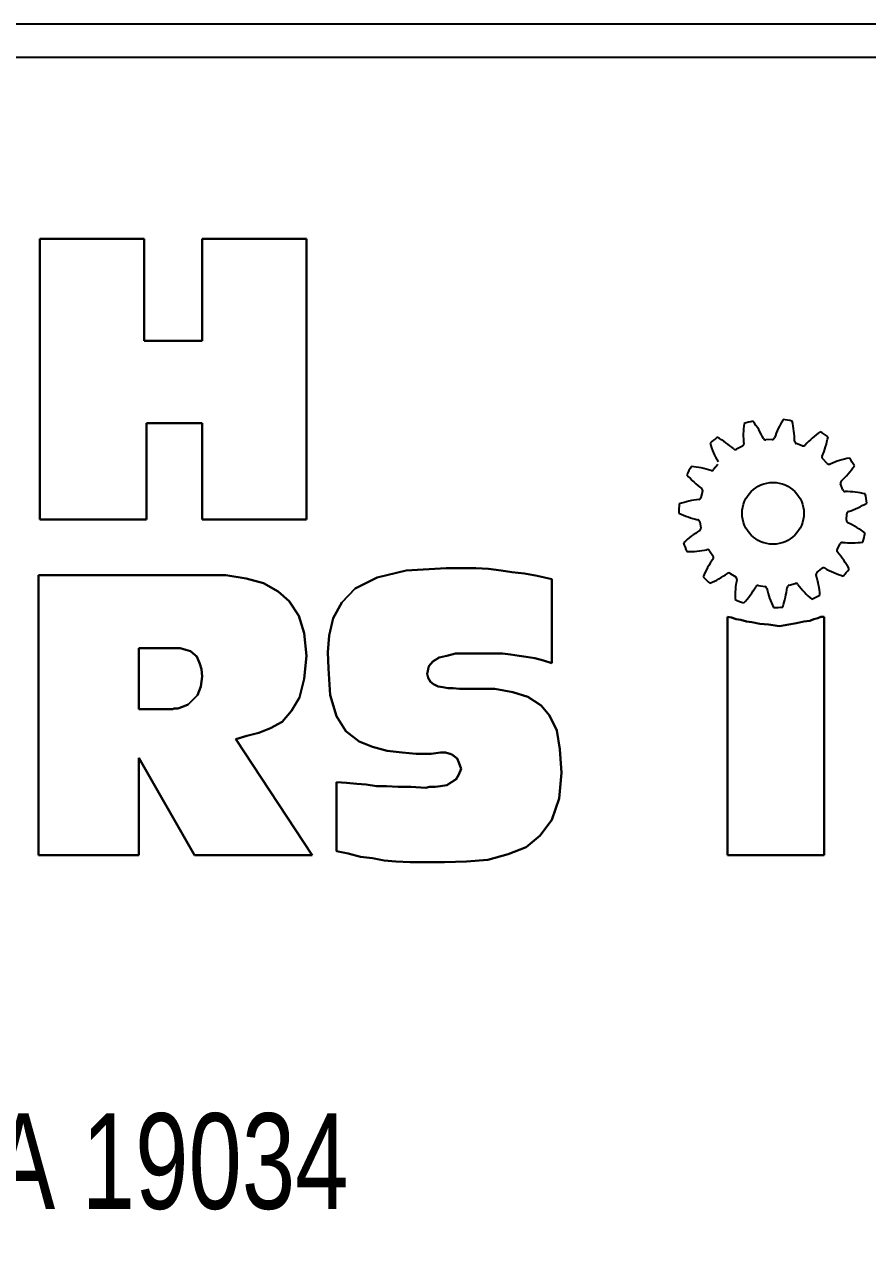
# Model space of a CAD drawing. Extents: x 6 to 553, y 4 to 428.
# Drawn here: x 481.03 to 505.76, y 47.56 to 83.13 of the extents above; entities that cross this region are included whole.
import ezdxf

# ---------------------------------------------------------------- set-up
doc = ezdxf.new("R2010")
doc.units = 0
doc.layers.add('TITLEBLOCK', color=250, linetype='CONTINUOUS')
doc.styles.add('SLDTEXTSTYLE0', font='TXT', dxfattribs={"width": 0.75})

# ---------------------------------------------------------------- blocks, each defined once
blk = doc.blocks.new('SW_NOTE_0')
at = {"layer": 'TITLEBLOCK', "color": 0, "insert": (0, 0.032), "char_height": 2.80308, "attachment_point": 1, "style": 'SLDTEXTSTYLE0'}
blk.add_mtext('Fort Washington, PA 19034', dxfattribs=at)

msp = doc.modelspace()

# ---------------------------------------------------------------- linework, layer by layer
at = {"layer": 'TITLEBLOCK'}
for p, q in [((544.32631, 83.12648), (278.6926, 83.12648)), ((544.32631, 82.15502), (454.28926, 82.15502)), ((484.55068, 76.83679), (481.49406, 76.83679)), ((481.49406, 76.83679), (481.49406, 68.6092)), ((484.55068, 73.84912), (484.55068, 76.83679)), ((489.30797, 76.83679), (486.25135, 76.83679)), ((486.25135, 76.83679), (486.25135, 73.84912)), ((489.30797, 68.6092), (489.30797, 76.83679)), ((486.25135, 73.84912), (484.55068, 73.84912)), ((484.61963, 68.6092), (484.61963, 71.436)), ((484.61963, 71.436), (486.25135, 71.436)), ((486.25135, 71.436), (486.25135, 68.6092)), ((481.49406, 68.6092), (484.61963, 68.6092)), ((486.25135, 68.6092), (489.30797, 68.6092)), ((486.29732, 66.97748), (481.4481, 66.97748)), ((481.4481, 66.97748), (481.4481, 58.77287)), ((486.94082, 66.97748), (486.29732, 66.97748)), ((487.53835, 66.88555), (486.94082, 66.97748)), ((488.04396, 66.74766), (487.53835, 66.88555)), ((491.37636, 66.90853), (490.73286, 66.58678)), ((492.22669, 67.11537), (491.37636, 66.90853)), ((493.39878, 67.18431), (492.22669, 67.11537)), ((493.85842, 67.18431), (493.39878, 67.18431)), ((494.2721, 67.18431), (493.85842, 67.18431)), ((494.63981, 67.16133), (494.2721, 67.18431)), ((495.00753, 67.11537), (494.63981, 67.16133)), ((495.32928, 67.0694), (495.00753, 67.11537)), ((495.69699, 67.02344), (495.32928, 67.0694)), ((496.0647, 66.95449), (495.69699, 67.02344)), ((496.50136, 66.86257), (496.0647, 66.95449)), ((488.48062, 66.49485), (488.04396, 66.74766)), ((490.73286, 66.58678), (490.34216, 66.1731)), ((496.50136, 64.40348), (496.50136, 66.86257)), ((488.80236, 66.21907), (488.48062, 66.49485)), ((489.07815, 65.78241), (488.80236, 66.21907)), ((490.34216, 66.1731), (490.08936, 65.71346)), ((489.23902, 65.2768), (489.07815, 65.78241)), ((490.08936, 65.71346), (489.97445, 65.20786)), ((501.76426, 65.73644), (501.64935, 65.75943)), ((501.64935, 65.75943), (501.64935, 58.77287)), ((501.90215, 65.69048), (501.76426, 65.73644)), ((502.04004, 65.6675), (501.90215, 65.69048)), ((502.20092, 65.62153), (502.04004, 65.6675)), ((502.36179, 65.59855), (502.20092, 65.62153)), ((502.59161, 65.55259), (502.36179, 65.59855)), ((502.84442, 65.5296), (502.59161, 65.55259)), ((503.16617, 65.48364), (502.84442, 65.5296)), ((503.44195, 65.5296), (503.16617, 65.48364)), ((503.67177, 65.57557), (503.44195, 65.5296)), ((503.87861, 65.62153), (503.67177, 65.57557)), ((504.06247, 65.64452), (503.87861, 65.62153)), ((504.17738, 65.69048), (504.06247, 65.64452)), ((504.29229, 65.71346), (504.17738, 65.69048)), ((504.38422, 65.75943), (504.29229, 65.71346)), ((504.47614, 65.75943), (504.38422, 65.75943)), ((504.47614, 58.77287), (504.47614, 65.75943)), ((489.30797, 64.61032), (489.23902, 65.2768)), ((489.97445, 65.20786), (489.92849, 64.72523)), ((484.3898, 63.04754), (484.3898, 64.84014)), ((484.3898, 64.84014), (485.424, 64.84014)), ((485.424, 64.84014), (485.60785, 64.84014)), ((485.60785, 64.84014), (485.76873, 64.79418)), ((485.76873, 64.79418), (485.90662, 64.74821)), ((485.90662, 64.74821), (486.09048, 64.595)), ((486.09048, 64.595), (486.18241, 64.3805)), ((489.23902, 63.94384), (489.30797, 64.61032)), ((489.92849, 64.72523), (489.95147, 64.24261)), ((492.89318, 64.31155), (493.00809, 64.44945)), ((493.00809, 64.44945), (493.19194, 64.56436)), ((493.19194, 64.56436), (493.42176, 64.61032)), ((493.42176, 64.61032), (493.67457, 64.67927)), ((493.67457, 64.67927), (493.97333, 64.67927)), ((493.97333, 64.67927), (494.29508, 64.67927)), ((494.29508, 64.67927), (494.6628, 64.67927)), ((494.6628, 64.67927), (494.84665, 64.67927)), ((494.84665, 64.67927), (495.05349, 64.67927)), ((495.05349, 64.67927), (495.28331, 64.65629)), ((495.28331, 64.65629), (495.53611, 64.61032)), ((495.53611, 64.61032), (495.74295, 64.58734)), ((495.74295, 64.58734), (495.99576, 64.54138)), ((495.99576, 64.54138), (496.24856, 64.47243)), ((496.24856, 64.47243), (496.50136, 64.40348)), ((486.18241, 64.3805), (486.22837, 64.21963)), ((486.22837, 64.21963), (486.25135, 64.01279)), ((489.95147, 64.24261), (489.99743, 63.46122)), ((492.84721, 64.08173), (492.89318, 64.31155)), ((492.87019, 63.96682), (492.84721, 64.08173)), ((486.20539, 63.71402), (486.11346, 63.46122)), ((486.25135, 64.01279), (486.20539, 63.71402)), ((489.10113, 63.39227), (489.23902, 63.94384)), ((492.93914, 63.85191), (492.87019, 63.96682)), ((493.03107, 63.78297), (492.93914, 63.85191)), ((493.16896, 63.71402), (493.03107, 63.78297)), ((493.30685, 63.69104), (493.16896, 63.71402)), ((493.44475, 63.66806), (493.30685, 63.69104)), ((485.97557, 63.32333), (485.83768, 63.18543)), ((486.11346, 63.46122), (485.97557, 63.32333)), ((488.87131, 63.00158), (489.10113, 63.39227)), ((489.99743, 63.46122), (490.18129, 62.8407)), ((493.60562, 63.66806), (493.44475, 63.66806)), ((493.78948, 63.64507), (493.60562, 63.66806)), ((494.22614, 63.64507), (493.78948, 63.64507)), ((494.82367, 63.64507), (494.22614, 63.64507)), ((495.35226, 63.55315), (494.82367, 63.64507)), ((495.78892, 63.41525), (495.35226, 63.55315)), ((496.17961, 63.16245), (495.78892, 63.41525)), ((485.37803, 63.04754), (484.3898, 63.04754)), ((485.424, 63.07052), (485.37803, 63.04754)), ((485.53891, 63.07052), (485.424, 63.07052)), ((485.6768, 63.11649), (485.53891, 63.07052)), ((485.83768, 63.18543), (485.6768, 63.11649)), ((488.59553, 62.67983), (488.87131, 63.00158)), ((496.43242, 62.86368), (496.17961, 63.16245)), ((488.25079, 62.49597), (488.59553, 62.67983)), ((490.18129, 62.8407), (490.45707, 62.40404)), ((496.63925, 62.42702), (496.43242, 62.86368)), ((487.23958, 62.17422), (487.56133, 62.26615)), ((487.56133, 62.26615), (487.90606, 62.35808)), ((487.90606, 62.35808), (488.25079, 62.49597)), ((490.45707, 62.40404), (490.84777, 62.10527)), ((496.73118, 61.87545), (496.63925, 62.42702)), ((489.46884, 58.77287), (487.23958, 62.17422)), ((490.84777, 62.10527), (491.23847, 61.9444)), ((491.23847, 61.9444), (491.67512, 61.82949)), ((484.3898, 58.77287), (484.3898, 61.62265)), ((484.3898, 61.62265), (486.02153, 58.77287)), ((491.67512, 61.82949), (492.11178, 61.78353)), ((492.11178, 61.78353), (492.52546, 61.73756)), ((492.52546, 61.73756), (492.96212, 61.73756)), ((492.96212, 61.73756), (493.10001, 61.76054)), ((493.10001, 61.76054), (493.23791, 61.78353)), ((493.23791, 61.78353), (493.3758, 61.78353)), ((493.3758, 61.78353), (493.57279, 61.71786)), ((493.57279, 61.71786), (493.72053, 61.59967)), ((493.72053, 61.59967), (493.76649, 61.48476)), ((496.77715, 61.18599), (496.73118, 61.87545)), ((493.76649, 61.48476), (493.83544, 61.3009)), ((493.83544, 61.3009), (493.76649, 61.14003)), ((496.7082, 60.42758), (496.77715, 61.18599)), ((490.48006, 60.88722), (490.18129, 60.91021)), ((490.18129, 60.91021), (490.18129, 58.88778)), ((490.77882, 60.86424), (490.48006, 60.88722)), ((491.05461, 60.84126), (490.77882, 60.86424)), ((491.35338, 60.7953), (491.05461, 60.84126)), ((493.55966, 60.91021), (493.42176, 60.81828)), ((493.69755, 61.00213), (493.55966, 60.91021)), ((493.76649, 61.14003), (493.69755, 61.00213)), ((491.65214, 60.7953), (491.35338, 60.7953)), ((491.99687, 60.77231), (491.65214, 60.7953)), ((492.36459, 60.77231), (491.99687, 60.77231)), ((492.80125, 60.74933), (492.36459, 60.77231)), ((492.91616, 60.77231), (492.80125, 60.74933)), ((493.07703, 60.77231), (492.91616, 60.77231)), ((493.23791, 60.7953), (493.07703, 60.77231)), ((493.42176, 60.81828), (493.23791, 60.7953)), ((496.50136, 59.80707), (496.7082, 60.42758)), ((496.15663, 59.34742), (496.50136, 59.80707)), ((495.74295, 59.00269), (496.15663, 59.34742)), ((481.4481, 58.77287), (484.3898, 58.77287)), ((486.02153, 58.77287), (489.46884, 58.77287)), ((490.18129, 58.88778), (490.52602, 58.81884)), ((490.52602, 58.81884), (490.89373, 58.72691)), ((490.89373, 58.72691), (491.23847, 58.68094)), ((494.61683, 58.63498), (495.21437, 58.79585)), ((495.21437, 58.79585), (495.74295, 59.00269)), ((501.64935, 58.77287), (504.47614, 58.77287)), ((491.23847, 58.68094), (491.5832, 58.612)), ((491.5832, 58.612), (491.92793, 58.58902)), ((491.92793, 58.58902), (492.34161, 58.56603)), ((492.34161, 58.56603), (492.80125, 58.56603)), ((492.80125, 58.56603), (493.35282, 58.56603)), ((493.35282, 58.56603), (493.99631, 58.58902)), ((493.99631, 58.58902), (494.61683, 58.63498))]:
    msp.add_line(p, q, dxfattribs=at)
at = {"layer": 'TITLEBLOCK', "color": 176}
for p, q in [((481.49406, 68.6092), (481.49406, 76.83679)), ((481.49406, 76.83679), (484.55068, 76.83679)), ((481.49406, 68.6092), (481.49406, 76.83679)), ((481.49406, 76.83679), (484.55068, 76.83679)), ((484.55068, 76.83679), (484.55068, 73.84912)), ((484.55068, 76.83679), (484.55068, 73.84912)), ((486.25135, 73.84912), (486.25135, 76.83679)), ((486.25135, 76.83679), (489.30797, 76.83679)), ((486.25135, 73.84912), (486.25135, 76.83679)), ((486.25135, 76.83679), (489.30797, 76.83679)), ((489.30797, 76.83679), (489.30797, 68.6092)), ((489.30797, 76.83679), (489.30797, 68.6092)), ((484.55068, 73.84912), (486.25135, 73.84912)), ((484.55068, 73.84912), (486.25135, 73.84912)), ((486.25135, 71.436), (484.61963, 71.436)), ((484.61963, 71.436), (484.61963, 68.6092)), ((486.25135, 71.436), (484.61963, 71.436)), ((484.61963, 71.436), (484.61963, 68.6092)), ((486.25135, 68.6092), (486.25135, 71.436)), ((486.25135, 68.6092), (486.25135, 71.436)), ((502.95766, 70.95181), (502.76869, 70.94166)), ((503.83834, 70.77367), (503.66158, 70.84126)), ((502.08066, 70.75635), (501.91215, 70.67021)), ((501.35898, 70.22107), (501.24007, 70.07385)), ((504.57043, 70.25272), (504.43645, 70.38636)), ((500.91741, 69.43854), (500.86867, 69.25568)), ((505.02734, 69.47905), (504.95929, 69.65563)), ((505.13007, 68.58641), (505.13972, 68.77541)), ((484.61963, 68.6092), (481.49406, 68.6092)), ((484.61963, 68.6092), (481.49406, 68.6092)), ((489.30797, 68.6092), (486.25135, 68.6092)), ((489.30797, 68.6092), (486.25135, 68.6092)), ((500.8323, 68.54405), (500.86214, 68.35718)), ((501.11837, 67.69229), (501.22164, 67.53371)), ((504.86084, 67.72917), (504.94654, 67.8979)), ((481.4481, 58.77287), (481.4481, 66.97748)), ((481.4481, 66.97748), (486.29732, 66.97748)), ((481.4481, 58.77287), (481.4481, 66.97748)), ((481.4481, 66.97748), (486.29732, 66.97748)), ((486.29732, 66.97748), (486.94082, 66.97748)), ((486.29732, 66.97748), (486.94082, 66.97748)), ((486.94082, 66.97748), (487.53835, 66.88555)), ((486.94082, 66.97748), (487.53835, 66.88555)), ((487.53835, 66.88555), (488.04396, 66.74766)), ((487.53835, 66.88555), (488.04396, 66.74766)), ((490.73286, 66.58678), (491.37636, 66.90853)), ((490.73286, 66.58678), (491.37636, 66.90853)), ((491.37636, 66.90853), (492.22669, 67.11537)), ((491.37636, 66.90853), (492.22669, 67.11537)), ((492.22669, 67.11537), (493.39878, 67.18431)), ((492.22669, 67.11537), (493.39878, 67.18431)), ((493.39878, 67.18431), (493.85842, 67.18431)), ((493.39878, 67.18431), (493.85842, 67.18431)), ((493.85842, 67.18431), (494.2721, 67.18431)), ((493.85842, 67.18431), (494.2721, 67.18431)), ((494.2721, 67.18431), (494.63981, 67.16133)), ((494.2721, 67.18431), (494.63981, 67.16133)), ((494.63981, 67.16133), (495.00753, 67.11537)), ((494.63981, 67.16133), (495.00753, 67.11537)), ((495.00753, 67.11537), (495.32928, 67.0694)), ((495.00753, 67.11537), (495.32928, 67.0694)), ((495.32928, 67.0694), (495.69699, 67.02344)), ((495.32928, 67.0694), (495.69699, 67.02344)), ((495.69699, 67.02344), (496.0647, 66.95449)), ((495.69699, 67.02344), (496.0647, 66.95449)), ((496.0647, 66.95449), (496.50136, 66.86257)), ((496.0647, 66.95449), (496.50136, 66.86257)), ((501.72615, 67.03051), (501.88499, 66.92765)), ((504.26623, 67.05555), (504.41314, 67.17484)), ((488.04396, 66.74766), (488.48062, 66.49485)), ((488.04396, 66.74766), (488.48062, 66.49485)), ((490.34216, 66.1731), (490.73286, 66.58678)), ((490.34216, 66.1731), (490.73286, 66.58678)), ((496.50136, 66.86257), (496.50136, 64.40348)), ((496.50136, 66.86257), (496.50136, 64.40348)), ((502.55055, 66.67316), (502.7375, 66.6438)), ((503.44903, 66.68202), (503.63176, 66.73123)), ((488.48062, 66.49485), (488.80236, 66.21907)), ((488.48062, 66.49485), (488.80236, 66.21907)), ((488.80236, 66.21907), (489.07815, 65.78241)), ((488.80236, 66.21907), (489.07815, 65.78241)), ((490.08936, 65.71346), (490.34216, 66.1731)), ((490.08936, 65.71346), (490.34216, 66.1731)), ((489.07815, 65.78241), (489.23902, 65.2768)), ((489.07815, 65.78241), (489.23902, 65.2768)), ((489.97445, 65.20786), (490.08936, 65.71346)), ((489.97445, 65.20786), (490.08936, 65.71346)), ((501.64935, 58.77287), (501.64935, 65.75943)), ((501.64935, 65.75943), (501.76426, 65.73644)), ((501.64935, 58.77287), (501.64935, 65.75943)), ((501.64935, 65.75943), (501.76426, 65.73644)), ((501.76426, 65.73644), (501.90215, 65.69048)), ((501.76426, 65.73644), (501.90215, 65.69048)), ((501.90215, 65.69048), (502.04004, 65.6675)), ((501.90215, 65.69048), (502.04004, 65.6675)), ((502.04004, 65.6675), (502.20092, 65.62153)), ((502.04004, 65.6675), (502.20092, 65.62153)), ((502.20092, 65.62153), (502.36179, 65.59855)), ((502.20092, 65.62153), (502.36179, 65.59855)), ((502.36179, 65.59855), (502.59161, 65.55259)), ((502.36179, 65.59855), (502.59161, 65.55259)), ((502.59161, 65.55259), (502.84442, 65.5296)), ((502.59161, 65.55259), (502.84442, 65.5296)), ((502.84442, 65.5296), (503.16617, 65.48364)), ((502.84442, 65.5296), (503.16617, 65.48364)), ((503.16617, 65.48364), (503.44195, 65.5296)), ((503.16617, 65.48364), (503.44195, 65.5296)), ((503.44195, 65.5296), (503.67177, 65.57557)), ((503.44195, 65.5296), (503.67177, 65.57557)), ((503.67177, 65.57557), (503.87861, 65.62153)), ((503.67177, 65.57557), (503.87861, 65.62153)), ((503.87861, 65.62153), (504.06247, 65.64452)), ((503.87861, 65.62153), (504.06247, 65.64452)), ((504.06247, 65.64452), (504.17738, 65.69048)), ((504.06247, 65.64452), (504.17738, 65.69048)), ((504.17738, 65.69048), (504.29229, 65.71346)), ((504.17738, 65.69048), (504.29229, 65.71346)), ((504.29229, 65.71346), (504.38422, 65.75943)), ((504.29229, 65.71346), (504.38422, 65.75943)), ((504.38422, 65.75943), (504.47614, 65.75943)), ((504.38422, 65.75943), (504.47614, 65.75943)), ((504.47614, 65.75943), (504.47614, 58.77287)), ((504.47614, 65.75943), (504.47614, 58.77287)), ((489.23902, 65.2768), (489.30797, 64.61032)), ((489.23902, 65.2768), (489.30797, 64.61032)), ((489.92849, 64.72523), (489.97445, 65.20786)), ((489.92849, 64.72523), (489.97445, 65.20786)), ((484.3898, 64.84014), (484.3898, 63.04754)), ((485.424, 64.84014), (484.3898, 64.84014)), ((484.3898, 64.84014), (484.3898, 63.04754)), ((485.424, 64.84014), (484.3898, 64.84014)), ((485.60785, 64.84014), (485.424, 64.84014)), ((485.60785, 64.84014), (485.424, 64.84014)), ((485.76873, 64.79418), (485.60785, 64.84014)), ((485.76873, 64.79418), (485.60785, 64.84014)), ((485.90662, 64.74821), (485.76873, 64.79418)), ((485.90662, 64.74821), (485.76873, 64.79418)), ((486.04451, 64.6333), (485.90662, 64.74821)), ((486.04451, 64.6333), (485.90662, 64.74821)), ((486.11346, 64.54138), (486.04451, 64.6333)), ((486.11346, 64.54138), (486.04451, 64.6333)), ((486.18241, 64.3805), (486.11346, 64.54138)), ((486.18241, 64.3805), (486.11346, 64.54138)), ((489.30797, 64.61032), (489.23902, 63.94384)), ((489.30797, 64.61032), (489.23902, 63.94384)), ((489.95147, 64.24261), (489.92849, 64.72523)), ((489.95147, 64.24261), (489.92849, 64.72523)), ((493.00809, 64.44945), (492.89318, 64.31155)), ((493.00809, 64.44945), (492.89318, 64.31155)), ((493.19194, 64.56436), (493.00809, 64.44945)), ((493.19194, 64.56436), (493.00809, 64.44945)), ((493.42176, 64.61032), (493.19194, 64.56436)), ((493.42176, 64.61032), (493.19194, 64.56436)), ((493.67457, 64.67927), (493.42176, 64.61032)), ((493.67457, 64.67927), (493.42176, 64.61032)), ((493.97333, 64.67927), (493.67457, 64.67927)), ((493.97333, 64.67927), (493.67457, 64.67927)), ((494.29508, 64.67927), (493.97333, 64.67927)), ((494.29508, 64.67927), (493.97333, 64.67927)), ((494.6628, 64.67927), (494.29508, 64.67927)), ((494.6628, 64.67927), (494.29508, 64.67927)), ((494.84665, 64.67927), (494.6628, 64.67927)), ((494.84665, 64.67927), (494.6628, 64.67927)), ((495.05349, 64.67927), (494.84665, 64.67927)), ((495.05349, 64.67927), (494.84665, 64.67927)), ((495.28331, 64.65629), (495.05349, 64.67927)), ((495.28331, 64.65629), (495.05349, 64.67927)), ((495.53611, 64.61032), (495.28331, 64.65629)), ((495.53611, 64.61032), (495.28331, 64.65629)), ((495.74295, 64.58734), (495.53611, 64.61032)), ((495.74295, 64.58734), (495.53611, 64.61032)), ((495.99576, 64.54138), (495.74295, 64.58734)), ((495.99576, 64.54138), (495.74295, 64.58734)), ((496.24856, 64.47243), (495.99576, 64.54138)), ((496.24856, 64.47243), (495.99576, 64.54138)), ((496.50136, 64.40348), (496.24856, 64.47243)), ((496.50136, 64.40348), (496.24856, 64.47243)), ((486.22837, 64.21963), (486.18241, 64.3805)), ((486.22837, 64.21963), (486.18241, 64.3805)), ((486.25135, 64.01279), (486.22837, 64.21963)), ((486.25135, 64.01279), (486.22837, 64.21963)), ((489.99743, 63.46122), (489.95147, 64.24261)), ((489.99743, 63.46122), (489.95147, 64.24261)), ((492.89318, 64.31155), (492.84721, 64.08173)), ((492.89318, 64.31155), (492.84721, 64.08173)), ((492.84721, 64.08173), (492.87019, 63.96682)), ((492.84721, 64.08173), (492.87019, 63.96682)), ((486.11346, 63.46122), (486.20539, 63.71402)), ((486.11346, 63.46122), (486.20539, 63.71402)), ((486.20539, 63.71402), (486.25135, 64.01279)), ((486.20539, 63.71402), (486.25135, 64.01279)), ((489.23902, 63.94384), (489.10113, 63.39227)), ((489.23902, 63.94384), (489.10113, 63.39227)), ((492.87019, 63.96682), (492.93914, 63.85191)), ((492.87019, 63.96682), (492.93914, 63.85191)), ((492.93914, 63.85191), (493.03107, 63.78297)), ((492.93914, 63.85191), (493.03107, 63.78297)), ((493.03107, 63.78297), (493.16896, 63.71402)), ((493.03107, 63.78297), (493.16896, 63.71402)), ((493.16896, 63.71402), (493.30685, 63.69104)), ((493.16896, 63.71402), (493.30685, 63.69104)), ((493.30685, 63.69104), (493.44475, 63.66806)), ((493.30685, 63.69104), (493.44475, 63.66806)), ((485.83768, 63.18543), (485.97557, 63.32333)), ((485.83768, 63.18543), (485.97557, 63.32333)), ((485.97557, 63.32333), (486.11346, 63.46122)), ((485.97557, 63.32333), (486.11346, 63.46122)), ((489.10113, 63.39227), (488.87131, 63.00158)), ((489.10113, 63.39227), (488.87131, 63.00158)), ((490.18129, 62.8407), (489.99743, 63.46122)), ((490.18129, 62.8407), (489.99743, 63.46122)), ((493.44475, 63.66806), (493.60562, 63.66806)), ((493.44475, 63.66806), (493.60562, 63.66806)), ((493.60562, 63.66806), (493.78948, 63.64507)), ((493.60562, 63.66806), (493.78948, 63.64507)), ((493.78948, 63.64507), (494.22614, 63.64507)), ((493.78948, 63.64507), (494.22614, 63.64507)), ((494.22614, 63.64507), (494.82367, 63.64507)), ((494.22614, 63.64507), (494.82367, 63.64507)), ((494.82367, 63.64507), (495.35226, 63.55315)), ((494.82367, 63.64507), (495.35226, 63.55315)), ((495.35226, 63.55315), (495.78892, 63.41525)), ((495.35226, 63.55315), (495.78892, 63.41525)), ((495.78892, 63.41525), (496.17961, 63.16245)), ((495.78892, 63.41525), (496.17961, 63.16245)), ((484.3898, 63.04754), (485.37803, 63.04754)), ((484.3898, 63.04754), (485.37803, 63.04754)), ((485.37803, 63.04754), (485.424, 63.07052)), ((485.37803, 63.04754), (485.424, 63.07052)), ((485.424, 63.07052), (485.53891, 63.07052)), ((485.424, 63.07052), (485.53891, 63.07052)), ((485.53891, 63.07052), (485.6768, 63.11649)), ((485.53891, 63.07052), (485.6768, 63.11649)), ((485.6768, 63.11649), (485.83768, 63.18543)), ((485.6768, 63.11649), (485.83768, 63.18543)), ((488.87131, 63.00158), (488.59553, 62.67983)), ((488.87131, 63.00158), (488.59553, 62.67983)), ((496.17961, 63.16245), (496.43242, 62.86368)), ((496.17961, 63.16245), (496.43242, 62.86368)), ((488.59553, 62.67983), (488.25079, 62.49597)), ((488.59553, 62.67983), (488.25079, 62.49597)), ((490.45707, 62.40404), (490.18129, 62.8407)), ((490.45707, 62.40404), (490.18129, 62.8407)), ((496.43242, 62.86368), (496.63925, 62.42702)), ((496.43242, 62.86368), (496.63925, 62.42702)), ((487.56133, 62.26615), (487.23958, 62.17422)), ((487.56133, 62.26615), (487.23958, 62.17422)), ((487.90606, 62.35808), (487.56133, 62.26615)), ((487.90606, 62.35808), (487.56133, 62.26615)), ((488.25079, 62.49597), (487.90606, 62.35808)), ((488.25079, 62.49597), (487.90606, 62.35808)), ((490.84777, 62.10527), (490.45707, 62.40404)), ((490.84777, 62.10527), (490.45707, 62.40404)), ((496.63925, 62.42702), (496.73118, 61.87545)), ((496.63925, 62.42702), (496.73118, 61.87545)), ((487.23958, 62.17422), (489.46884, 58.77287)), ((487.23958, 62.17422), (489.46884, 58.77287)), ((491.23847, 61.9444), (490.84777, 62.10527)), ((491.23847, 61.9444), (490.84777, 62.10527)), ((491.67512, 61.82949), (491.23847, 61.9444)), ((491.67512, 61.82949), (491.23847, 61.9444)), ((486.02153, 58.77287), (484.3898, 61.62265)), ((484.3898, 61.62265), (484.3898, 58.77287)), ((486.02153, 58.77287), (484.3898, 61.62265)), ((484.3898, 61.62265), (484.3898, 58.77287)), ((492.11178, 61.78353), (491.67512, 61.82949)), ((492.11178, 61.78353), (491.67512, 61.82949)), ((492.52546, 61.73756), (492.11178, 61.78353)), ((492.52546, 61.73756), (492.11178, 61.78353)), ((492.96212, 61.73756), (492.52546, 61.73756)), ((492.96212, 61.73756), (492.52546, 61.73756)), ((493.10001, 61.76054), (492.96212, 61.73756)), ((493.10001, 61.76054), (492.96212, 61.73756)), ((493.23791, 61.78353), (493.10001, 61.76054)), ((493.23791, 61.78353), (493.10001, 61.76054)), ((493.3758, 61.78353), (493.23791, 61.78353)), ((493.3758, 61.78353), (493.23791, 61.78353)), ((493.51369, 61.73756), (493.3758, 61.78353)), ((493.51369, 61.73756), (493.3758, 61.78353)), ((493.60562, 61.6916), (493.51369, 61.73756)), ((493.60562, 61.6916), (493.51369, 61.73756)), ((493.72053, 61.59967), (493.60562, 61.6916)), ((493.72053, 61.59967), (493.60562, 61.6916)), ((493.76649, 61.48476), (493.72053, 61.59967)), ((493.76649, 61.48476), (493.72053, 61.59967)), ((496.73118, 61.87545), (496.77715, 61.18599)), ((496.73118, 61.87545), (496.77715, 61.18599)), ((493.83544, 61.3009), (493.76649, 61.48476)), ((493.83544, 61.3009), (493.76649, 61.48476)), ((493.76649, 61.14003), (493.83544, 61.3009)), ((493.76649, 61.14003), (493.83544, 61.3009)), ((496.77715, 61.18599), (496.7082, 60.42758)), ((496.77715, 61.18599), (496.7082, 60.42758)), ((490.18129, 58.88778), (490.18129, 60.91021)), ((490.18129, 60.91021), (490.48006, 60.88722)), ((490.18129, 58.88778), (490.18129, 60.91021)), ((490.18129, 60.91021), (490.48006, 60.88722)), ((490.48006, 60.88722), (490.77882, 60.86424)), ((490.48006, 60.88722), (490.77882, 60.86424)), ((490.77882, 60.86424), (491.05461, 60.84126)), ((490.77882, 60.86424), (491.05461, 60.84126)), ((491.05461, 60.84126), (491.35338, 60.7953)), ((491.05461, 60.84126), (491.35338, 60.7953)), ((493.42176, 60.81828), (493.55966, 60.91021)), ((493.42176, 60.81828), (493.55966, 60.91021)), ((493.55966, 60.91021), (493.69755, 61.00213)), ((493.55966, 60.91021), (493.69755, 61.00213)), ((493.69755, 61.00213), (493.76649, 61.14003)), ((493.69755, 61.00213), (493.76649, 61.14003)), ((491.35338, 60.7953), (491.65214, 60.7953)), ((491.35338, 60.7953), (491.65214, 60.7953)), ((491.65214, 60.7953), (491.99687, 60.77231)), ((491.65214, 60.7953), (491.99687, 60.77231)), ((491.99687, 60.77231), (492.36459, 60.77231)), ((491.99687, 60.77231), (492.36459, 60.77231)), ((492.36459, 60.77231), (492.80125, 60.74933)), ((492.36459, 60.77231), (492.80125, 60.74933)), ((492.80125, 60.74933), (492.91616, 60.77231)), ((492.80125, 60.74933), (492.91616, 60.77231)), ((492.91616, 60.77231), (493.07703, 60.77231)), ((492.91616, 60.77231), (493.07703, 60.77231)), ((493.07703, 60.77231), (493.23791, 60.7953)), ((493.07703, 60.77231), (493.23791, 60.7953)), ((493.23791, 60.7953), (493.42176, 60.81828)), ((493.23791, 60.7953), (493.42176, 60.81828)), ((496.7082, 60.42758), (496.50136, 59.80707)), ((496.7082, 60.42758), (496.50136, 59.80707)), ((496.50136, 59.80707), (496.15663, 59.34742)), ((496.50136, 59.80707), (496.15663, 59.34742)), ((496.15663, 59.34742), (495.74295, 59.00269)), ((496.15663, 59.34742), (495.74295, 59.00269)), ((484.3898, 58.77287), (481.4481, 58.77287)), ((484.3898, 58.77287), (481.4481, 58.77287)), ((489.46884, 58.77287), (486.02153, 58.77287)), ((489.46884, 58.77287), (486.02153, 58.77287)), ((490.52602, 58.81884), (490.18129, 58.88778)), ((490.52602, 58.81884), (490.18129, 58.88778)), ((490.89373, 58.72691), (490.52602, 58.81884)), ((490.89373, 58.72691), (490.52602, 58.81884)), ((491.23847, 58.68094), (490.89373, 58.72691)), ((491.23847, 58.68094), (490.89373, 58.72691)), ((495.21437, 58.79585), (494.61683, 58.63498)), ((495.21437, 58.79585), (494.61683, 58.63498)), ((495.74295, 59.00269), (495.21437, 58.79585)), ((495.74295, 59.00269), (495.21437, 58.79585)), ((504.47614, 58.77287), (501.64935, 58.77287)), ((504.47614, 58.77287), (501.64935, 58.77287)), ((491.5832, 58.612), (491.23847, 58.68094)), ((491.5832, 58.612), (491.23847, 58.68094)), ((491.92793, 58.58902), (491.5832, 58.612)), ((491.92793, 58.58902), (491.5832, 58.612)), ((492.34161, 58.56603), (491.92793, 58.58902)), ((492.34161, 58.56603), (491.92793, 58.58902)), ((492.80125, 58.56603), (492.34161, 58.56603)), ((492.80125, 58.56603), (492.34161, 58.56603)), ((493.35282, 58.56603), (492.80125, 58.56603)), ((493.35282, 58.56603), (492.80125, 58.56603)), ((493.99631, 58.58902), (493.35282, 58.56603)), ((493.99631, 58.58902), (493.35282, 58.56603)), ((494.61683, 58.63498), (493.99631, 58.58902)), ((494.61683, 58.63498), (493.99631, 58.58902))]:
    msp.add_line(p, q, dxfattribs=at)
at = {"layer": 'TITLEBLOCK', "color": 176, "linetype": 'CONTINUOUS'}
msp.add_circle((502.97896, 68.79109), 0.90524, dxfattribs=at)
at = {"layer": 'TITLEBLOCK', "color": 176}
for centre, radius, start, end in [((505.59839, 70.13368), 2.71672, 148.878881, 161.415528), ((502.97896, 68.79109), 2.76239, 78.252472, 83.896455), ((500.89719, 70.87202), 2.71672, 0.7334, 13.270047), ((504.82585, 71.08303), 2.71672, 172.878881, 185.415528), ((502.97896, 68.79109), 2.76239, 102.252472, 107.896455), ((500.23078, 69.84538), 2.71672, 24.7334, 37.270047), ((505.91801, 68.95219), 2.71672, 124.878881, 137.415528), ((502.97896, 68.79109), 2.76239, 54.252472, 59.896455), ((502.97896, 68.79109), 2.76239, 126.252472, 131.896455), ((503.73396, 71.63608), 2.71672, 196.878881, 209.415528), ((500.03955, 68.63645), 2.71672, 48.7334, 61.270047), ((502.05155, 70.82002), 0.07001, 294.564713, 5.415528), ((502.76188, 71.01134), 0.07001, 204.7334, 275.584215), ((502.95697, 71.02182), 0.07001, 270.564713, 341.415528), ((503.6837, 70.90769), 0.07001, 180.7334, 251.584215), ((503.86619, 70.83791), 0.07001, 246.564713, 317.415528), ((501.92356, 71.53884), 2.71672, 336.7334, 349.270047), ((501.87758, 70.7311), 0.07001, 228.7334, 299.584215), ((504.48367, 70.43805), 0.07001, 156.7334, 227.584215), ((502.97896, 68.79109), 2.76239, 150.252472, 155.896455), ((500.35658, 67.45426), 2.71672, 72.7334, 85.270047), ((501.18373, 70.11541), 0.07001, 252.7334, 323.584215), ((504.622, 70.30008), 0.07001, 222.564713, 293.415528), ((505.72944, 67.74284), 2.71672, 100.878881, 113.415528), ((503.13241, 71.73055), 2.71672, 312.7334, 325.270047), ((502.97896, 68.79109), 2.76239, 30.252472, 35.896455), ((502.51153, 71.69721), 2.71672, 220.878881, 233.415528), ((505.02346, 69.68364), 0.07001, 132.7334, 203.584215), ((500.85061, 69.45951), 0.07001, 342.564713, 53.415528), ((505.09371, 69.50134), 0.07001, 198.564713, 269.415528), ((505.06529, 66.71474), 2.71672, 76.878881, 89.415528), ((502.97896, 68.79109), 2.76239, 6.252472, 11.896455), ((502.97896, 68.79109), 2.76239, 174.252472, 179.896455), ((501.12703, 66.50322), 2.71672, 96.7334, 109.270047), ((500.80029, 69.27073), 0.07001, 276.7334, 347.584215), ((504.31473, 71.41401), 2.71672, 288.7334, 301.270047), ((501.36991, 71.25584), 2.71672, 244.878881, 257.415528), ((505.20974, 68.7749), 0.07001, 108.7334, 179.584215), ((500.76274, 68.53605), 0.07001, 6.564713, 77.415528), ((500.79356, 68.34312), 0.07001, 300.7334, 11.584215), ((505.19977, 68.57978), 0.07001, 174.564713, 245.415528), ((504.04039, 66.04567), 2.71672, 52.878881, 65.415528), ((502.2177, 65.94777), 2.71672, 120.7334, 133.270047), ((505.01029, 67.86896), 0.07001, 84.7334, 155.584215), ((505.26609, 70.64393), 2.71672, 264.7334, 277.270047), ((502.97896, 68.79109), 2.76239, 342.252472, 347.896455), ((502.97896, 68.79109), 2.76239, 198.252472, 203.896455), ((500.50652, 70.38829), 2.71672, 268.878881, 281.415528), ((501.05808, 67.65668), 0.07001, 30.564713, 101.415528), ((504.92182, 67.69477), 0.07001, 150.564713, 221.415528), ((502.83196, 65.8513), 2.71672, 28.878881, 41.415528), ((503.44, 65.88396), 2.71672, 144.7334, 157.270047), ((501.1647, 67.49297), 0.07001, 324.7334, 35.584215), ((502.97896, 68.79109), 2.76239, 222.252472, 227.896455), ((500.07063, 69.24458), 2.71672, 292.878881, 305.415528), ((501.68555, 66.97347), 0.07001, 54.564713, 125.415528), ((501.84955, 66.86727), 0.07001, 348.7334, 59.584215), ((504.30793, 66.99932), 0.07001, 126.564713, 197.415528), ((501.64894, 66.16525), 2.71672, 4.878881, 17.415528), ((504.45961, 67.12247), 0.07001, 60.7334, 131.584215), ((505.82197, 69.55349), 2.71672, 240.7334, 253.270047), ((502.97896, 68.79109), 2.76239, 318.252472, 323.896455), ((504.58258, 66.32282), 2.71672, 168.7334, 181.270047), ((500.13762, 68.02245), 2.71672, 316.878881, 329.415528), ((502.53667, 66.60454), 0.07001, 78.564713, 149.415528), ((502.72968, 66.57422), 0.07001, 12.7334, 83.584215), ((505.44788, 67.18846), 2.71672, 192.7334, 205.270047), ((500.6959, 66.93323), 2.71672, 340.878881, 353.415528), ((503.46426, 66.61368), 0.07001, 102.564713, 173.415528), ((503.65291, 66.66449), 0.07001, 36.7334, 107.584215), ((505.88628, 68.33122), 2.71672, 216.7334, 229.270047), ((502.97896, 68.79109), 2.76239, 246.252472, 251.896455), ((502.97896, 68.79109), 2.76239, 294.252472, 299.896455), ((502.97896, 68.79109), 2.76239, 270.252472, 275.896455)]:
    msp.add_arc(centre, radius, start, end, dxfattribs=at)

# ---------------------------------------------------------------- block references
at = {"layer": 'TITLEBLOCK'}
msp.add_blockref('SW_NOTE_0', (456.00182, 51.17406), dxfattribs=at)

doc.saveas('drawing.dxf')
